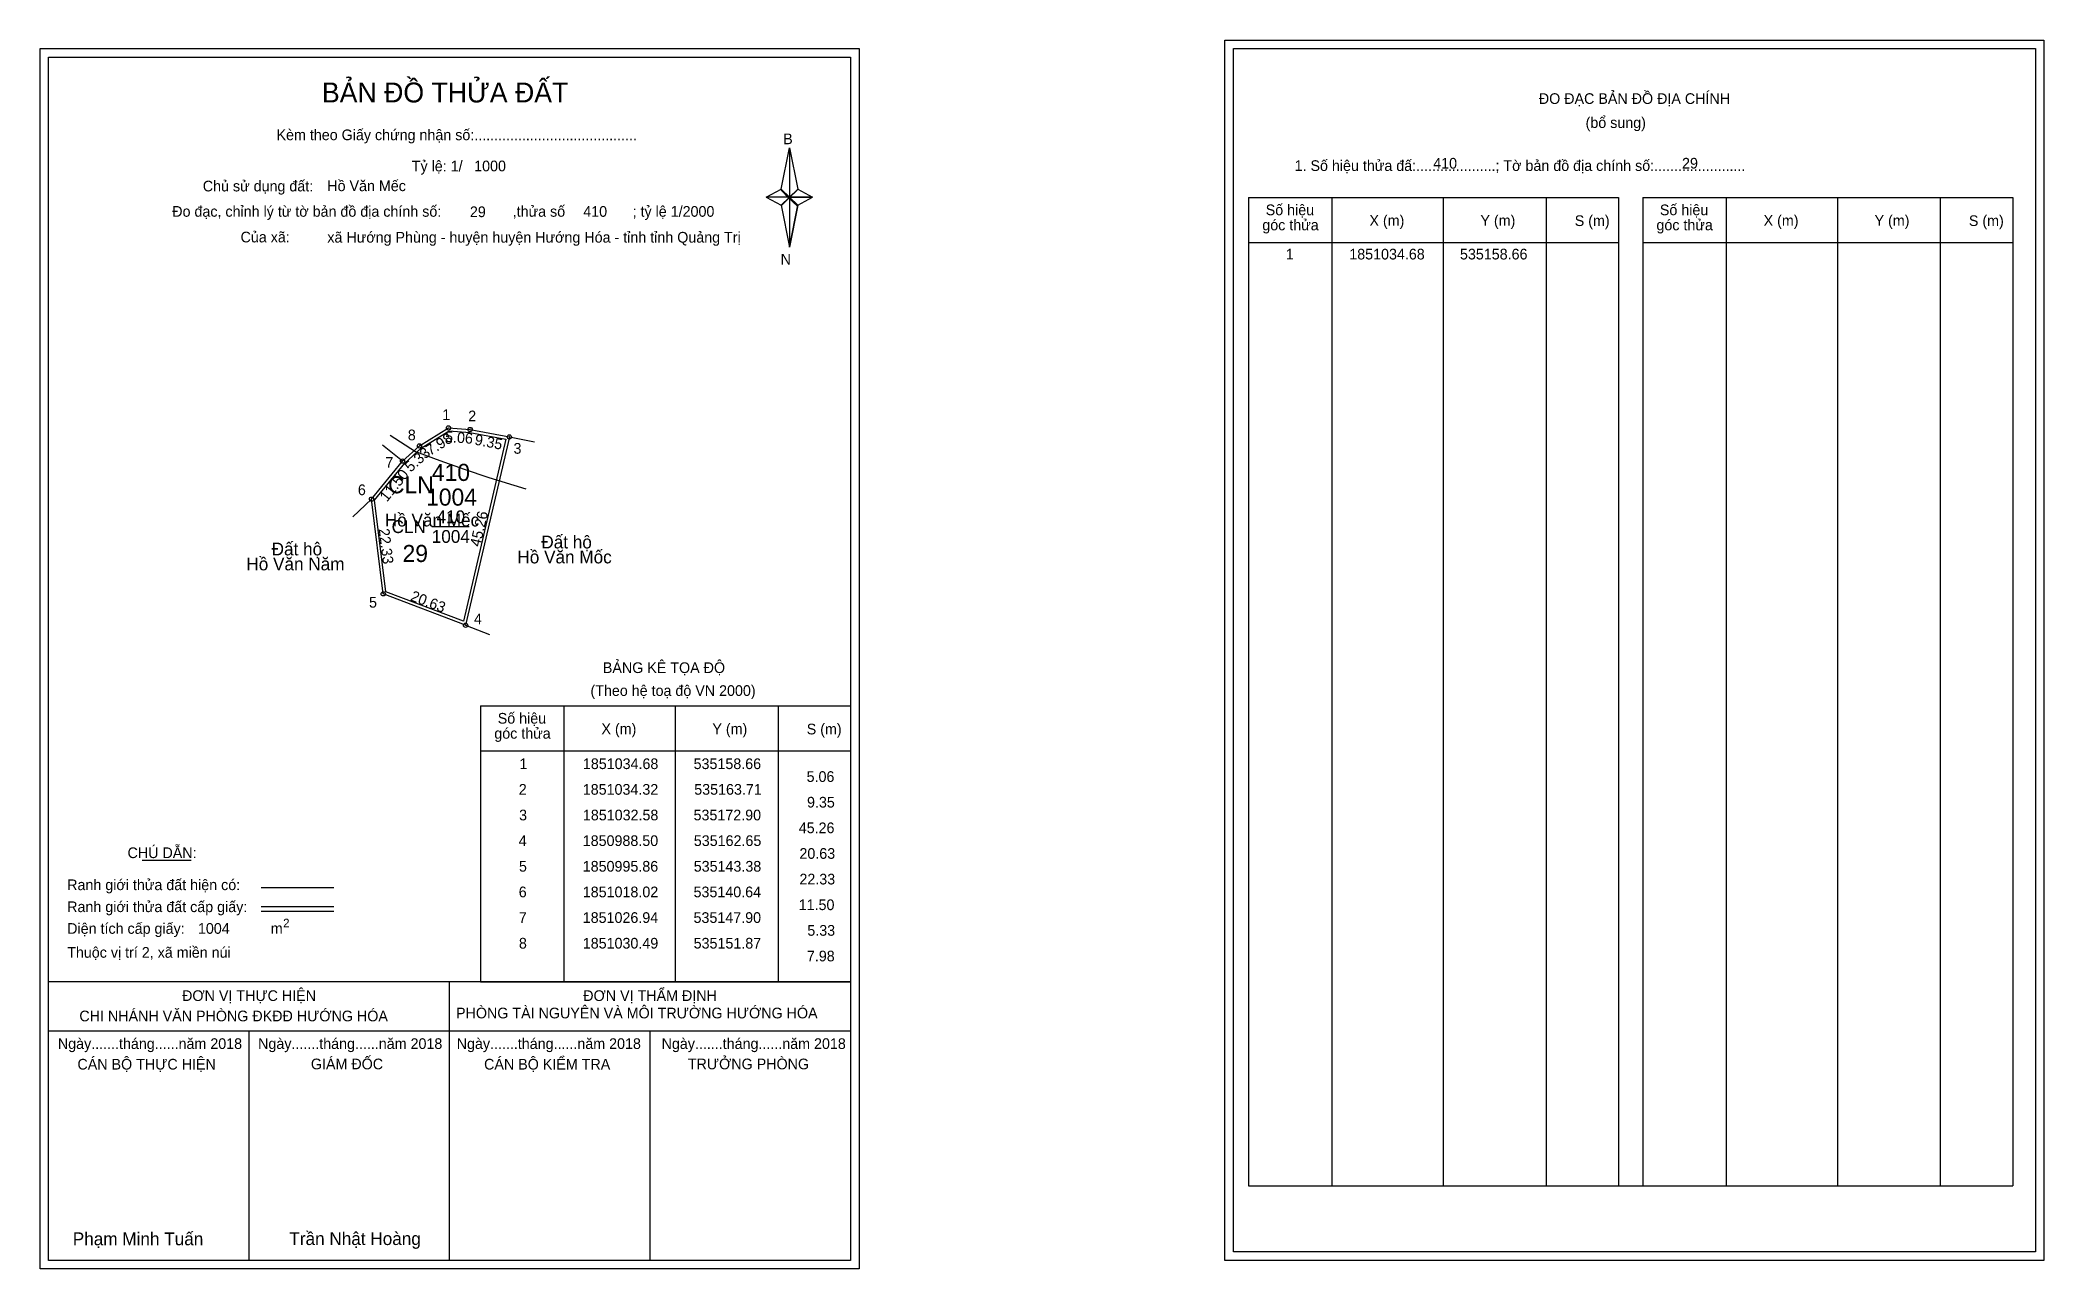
# Model space of a CAD drawing. Extents: x 535063 to 535532, y 1850838 to 1851125.
import ezdxf

# ---------------------------------------------------------------- set-up
doc = ezdxf.new("R2010")
doc.units = 0
for name, color, linetype in [('Level 1', 7, 'Continuous'), ('Level 10', 7, 'Continuous'), ('Level 11', 7, 'Continuous'), ('Level 12', 7, 'Continuous'), ('Level 13', 7, 'Continuous'), ('Level 2', 7, 'Continuous'), ('Level 27', 7, 'Continuous'), ('Level 3', 7, 'Continuous'), ('Level 36', 7, 'Continuous'), ('Level 4', 7, 'Continuous'), ('Level 49', 7, 'Continuous'), ('Level 5', 7, 'Continuous'), ('Level 53', 7, 'Continuous'), ('Level 55', 7, 'Continuous'), ('Level 6', 7, 'Continuous'), ('Level 63', 7, 'Continuous'), ('Level 7', 7, 'Continuous'), ('Level 9', 7, 'Continuous')]:
    doc.layers.add(name, color=color, linetype=linetype)

msp = doc.modelspace()

# ---------------------------------------------------------------- linework, layer by layer
at = {"layer": 'Level 1'}
for p, q in [((535065.07, 1851121.45), (535065.07, 1851121.45)), ((535342.39, 1851123.45), (535342.39, 1851123.45)), ((535236.49, 1851090.57), (535238.46, 1851100.21)), ((535238.46, 1851100.21), (535238.46, 1851088.69)), ((535238.46, 1851100.21), (535240.42, 1851090.57)), ((535233.04, 1851088.69), (535236.49, 1851090.57)), ((535236.49, 1851090.57), (535238.46, 1851088.69)), ((535238.31, 1851088.47), (535236.49, 1851090.35)), ((535238.46, 1851088.69), (535236.49, 1851086.85)), ((535238.31, 1851088.47), (535236.49, 1851086.63)), ((535236.49, 1851086.63), (535238.31, 1851088.47)), ((535240.28, 1851090.35), (535238.31, 1851088.47)), ((535238.31, 1851088.47), (535240.28, 1851090.35)), ((535240.28, 1851086.63), (535238.31, 1851088.47)), ((535240.42, 1851090.57), (535238.46, 1851088.69)), ((535238.46, 1851088.69), (535238.46, 1851076.99)), ((535238.46, 1851088.69), (535243.87, 1851088.69)), ((535238.46, 1851088.69), (535240.42, 1851086.85)), ((535240.42, 1851086.85), (535243.87, 1851088.69)), ((535345.92, 1851088.6), (535432.52, 1851088.6)), ((535365.51, 1850857.33), (535365.51, 1851088.6)), ((535391.58, 1850857.33), (535391.58, 1851088.6)), ((535415.56, 1851088.6), (535415.56, 1850857.33)), ((535432.52, 1851088.6), (535432.52, 1850857.33)), ((535438.18, 1851088.6), (535524.78, 1851088.6)), ((535457.77, 1850857.33), (535457.77, 1851088.6)), ((535483.84, 1850857.33), (535483.84, 1851088.6)), ((535507.81, 1851088.6), (535507.81, 1850857.33)), ((535524.78, 1851088.6), (535524.78, 1850857.33)), ((535236.49, 1851086.85), (535238.46, 1851076.99)), ((535240.42, 1851086.85), (535238.46, 1851076.99)), ((535345.92, 1851078.07), (535432.52, 1851078.07)), ((535438.18, 1851078.07), (535524.78, 1851078.07)), ((535166.16, 1850969.63), (535252.76, 1850969.63)), ((535185.75, 1850905.1), (535185.75, 1850969.63)), ((535211.82, 1850905.1), (535211.82, 1850969.63)), ((535235.79, 1850969.63), (535235.79, 1850905.1)), ((535166.16, 1850959.1), (535252.76, 1850959.1)), ((535086.98, 1850933.52), (535098.39, 1850933.52)), ((535114.85, 1850927.11), (535131.86, 1850927.11)), ((535114.85, 1850922.67), (535131.86, 1850922.67)), ((535114.85, 1850921.57), (535131.86, 1850921.57)), ((535171.89, 1850905.1), (535065.06, 1850905.1)), ((535252.76, 1850905.1), (535147.92, 1850905.1)), ((535158.91, 1850839.88), (535158.91, 1850905.1)), ((535166.16, 1850905.1), (535252.76, 1850905.1)), ((535252.76, 1850893.55), (535065.06, 1850893.55)), ((535111.99, 1850839.88), (535111.99, 1850893.55)), ((535205.84, 1850839.88), (535205.84, 1850893.55)), ((535345.92, 1850857.33), (535524.78, 1850857.33)), ((535252.76, 1850839.88), (535252.76, 1850839.88)), ((535530.09, 1850841.88), (535530.09, 1850841.88))]:
    msp.add_line(p, q, dxfattribs=at)
for points in [[(535236.49, 1851090.57), (535238.46, 1851100.21), (535238.46, 1851088.69)], [(535233.04, 1851088.69), (535236.49, 1851086.85), (535238.46, 1851088.69)], [(535238.46, 1851088.69), (535240.42, 1851090.57), (535243.87, 1851088.69)], [(535238.46, 1851088.69), (535238.46, 1851076.99), (535240.42, 1851086.85)]]:
    msp.add_lwpolyline(points, close=True, dxfattribs=at)
at = {"layer": 'Level 10'}
for p, q in [((535147.9, 1851026.94), (535151.87, 1851030.49)), ((535162.65, 1850988.5), (535143.38, 1850995.86))]:
    msp.add_line(p, q, dxfattribs=at)
for points in [[(535140.64, 1851018.02), (535147.9, 1851026.94), (535151.87, 1851030.49), (535158.66, 1851034.68), (535163.71, 1851034.32), (535172.9, 1851032.58), (535162.65, 1850988.5), (535143.38, 1850995.86)], [(535141.37, 1851017.81), (535148.41, 1851026.46), (535152.29, 1851029.93), (535158.84, 1851033.97), (535163.62, 1851033.62), (535172.05, 1851032.03), (535162.15, 1850989.44), (535144.02, 1850996.36)]]:
    msp.add_lwpolyline(points, close=True, dxfattribs=at)
at = {"layer": 'Level 11'}
for centre in [(535158.66, 1851034.68), (535163.71, 1851034.32), (535172.9, 1851032.58), (535147.9, 1851026.94), (535151.87, 1851030.49), (535140.64, 1851018.02), (535140.64, 1851018.02), (535143.38, 1850995.86), (535162.65, 1850988.5)]:
    msp.add_circle(centre, 0.5, dxfattribs=at)
at = {"layer": 'Level 12'}
for p, q in [((535144.98, 1851032.99), (535150.94, 1851029.16)), ((535150.94, 1851029.16), (535156.61, 1851027.05)), ((535156.61, 1851027.05), (535162.35, 1851025.03)), ((535162.35, 1851025.03), (535168.14, 1851023.11)), ((535168.14, 1851023.11), (535173.97, 1851021.29)), ((535173.97, 1851021.29), (535176.76, 1851020.47))]:
    msp.add_line(p, q, dxfattribs=at)
at = {"layer": 'Level 27'}
for p, q in [((535172.9, 1851032.58), (535178.8, 1851031.46)), ((535147.9, 1851026.94), (535143.21, 1851030.68)), ((535140.64, 1851018.02), (535136.27, 1851013.91)), ((535162.65, 1850988.5), (535168.25, 1850986.36))]:
    msp.add_line(p, q, dxfattribs=at)
at = {"layer": 'Level 3'}
for p, q in [((535345.92, 1851088.6), (535345.92, 1850857.33)), ((535438.18, 1851088.6), (535438.18, 1850857.33)), ((535166.16, 1850969.63), (535166.16, 1850905.1))]:
    msp.add_line(p, q, dxfattribs=at)
at = {"layer": 'Level 63'}
for points in [[(535063.06, 1851123.45), (535254.76, 1851123.45), (535254.76, 1850837.88), (535063.06, 1850837.88)], [(535065.06, 1851121.45), (535252.76, 1851121.45), (535252.76, 1850839.88), (535065.06, 1850839.88)], [(535340.39, 1851125.45), (535532.09, 1851125.45), (535532.09, 1850839.88), (535340.39, 1850839.88)], [(535342.39, 1851123.45), (535530.09, 1851123.45), (535530.09, 1850841.88), (535342.39, 1850841.88)]]:
    msp.add_lwpolyline(points, close=True, dxfattribs=at)
at = {"layer": 'Level 9'}
msp.add_line((535154.73, 1851011.59), (535163.46, 1851011.59), dxfattribs=at)

# ---------------------------------------------------------------- texts
at = {"layer": 'Level 1'}
for s, height, p in [('BẢN ĐỒ THỬA ĐẤT', 4.6657, (535129.03, 1851110.86)), ('ĐO ĐẠC BẢN ĐỒ ĐỊA CHÍNH', 2.5, (535413.87, 1851110.51)), ('(bổ sung)', 2.5, (535424.81, 1851104.89)), ('Kèm theo Giấy chứng nhận số:.........................................', 2.5, (535118.41, 1851102.03)), ('B', 2.5, (535237, 1851101.09)), ('1. Số hiệu thửa đấ:....................; Tờ bản đồ địa chính số:.......................', 2.5, (535356.7, 1851094.83)), ('Chủ sử dụng đất:', 2.5, (535101.15, 1851090.04)), ('Đo đạc, chỉnh lý từ tờ bản đồ địa chính số:                  ,thửa số                 ; tỷ lệ 1/2000', 2.5, (535094, 1851084.11)), ('góc thửa', 2.5, (535349.14, 1851080.94)), ('Số hiệu', 2.5, (535349.94, 1851084.47)), ('X (m)', 2.5, (535374.22, 1851081.99)), ('Y (m)', 2.5, (535400.2, 1851081.99)), ('S (m)', 2.5, (535422.27, 1851081.94)), ('góc thửa', 2.5, (535441.4, 1851080.94)), ('Số hiệu', 2.5, (535442.2, 1851084.47)), ('X (m)', 2.5, (535466.48, 1851081.99)), ('Y (m)', 2.5, (535492.45, 1851081.99)), ('S (m)', 2.5, (535514.53, 1851081.94)), ('Của xã:', 2.5, (535109.99, 1851078.11)), ('N', 2.5, (535236.4, 1851072.92)), ('BẢNG KÊ TỌA ĐỘ', 2.5, (535194.79, 1850977.33)), ('(Theo hệ toạ độ VN 2000)', 2.5, (535191.89, 1850971.97)), ('Số hiệu', 2.5, (535170.18, 1850965.49)), ('góc thửa', 2.5, (535169.38, 1850961.96)), ('X (m)', 2.5, (535194.46, 1850963.02)), ('Y (m)', 2.5, (535220.43, 1850963.02)), ('S (m)', 2.5, (535242.51, 1850962.97)), ('CHÚ DẪN:', 2.5, (535083.54, 1850934.02)), ('Ranh giới thửa đất hiện có:', 2.5, (535069.41, 1850926.52)), ('Ranh giới thửa đất cấp giấy:', 2.5, (535069.41, 1850921.38)), ('2', 2, (535119.97, 1850917.83)), ('Diện tích cấp giấy:', 2.5, (535069.41, 1850916.3)), ('m', 2.5, (535117.07, 1850916.32)), ('Thuộc vị trí 2, xã miền núi', 2.5, (535069.41, 1850910.7)), ('ĐƠN VỊ THỰC HIỆN', 2.5, (535096.3, 1850900.58)), ('ĐƠN VỊ THẨM ĐỊNH', 2.5, (535190.2, 1850900.58)), ('CHI NHÁNH VĂN PHÒNG ĐKĐĐ HƯỚNG HÓA', 2.5, (535072.26, 1850895.82)), ('PHÒNG TÀI NGUYÊN VÀ MÔI TRƯỜNG HƯỚNG HÓA', 2.5, (535160.43, 1850896.51)), ('Ngày.......tháng......năm 2018', 2.5, (535067.23, 1850889.35)), ('Ngày.......tháng......năm 2018', 2.5, (535114.1, 1850889.35)), ('Ngày.......tháng......năm 2018', 2.5, (535160.58, 1850889.35)), ('Ngày.......tháng......năm 2018', 2.5, (535208.54, 1850889.35)), ('CÁN BỘ THỰC HIỆN', 2.5, (535071.81, 1850884.53)), ('GIÁM ĐỐC', 2.5, (535126.45, 1850884.59)), ('CÁN BỘ KIỂM TRA', 2.5, (535166.99, 1850884.53)), ('TRƯỞNG PHÒNG', 2.5, (535214.68, 1850884.59)), ('Phạm Minh Tuấn', 3, (535070.72, 1850843.42)), ('Trần Nhật Hoàng', 3, (535121.42, 1850843.47))]:
    msp.add_text(s, height=height, dxfattribs=at).set_placement(p)
at = {"layer": 'Level 11'}
msp.add_text('Tỷ lệ: 1/', height=2.5, dxfattribs=at).set_placement((535150.07, 1851094.72))
at = {"layer": 'Level 13'}
for s, p in [('410', (535155.85, 1851012.39)), ('CLN', (535145.34, 1851010.09)), ('1004', (535154.74, 1851007.79))]:
    msp.add_text(s, height=3, dxfattribs=at).set_placement(p)
at = {"layer": 'Level 2'}
msp.add_text('Hồ Văn Mếc', height=3, dxfattribs=at).set_placement((535143.76, 1851011.63))
at = {"layer": 'Level 3'}
msp.add_text('CLN', height=4, dxfattribs=at).set_placement((535144.5, 1851019.39))
at = {"layer": 'Level 36'}
for s, p in [('Đất hộ', (535180.39, 1851006.49)), ('Hồ Văn Năm', (535111.35, 1851001.36)), ('Đất hộ', (535117.26, 1851004.86)), ('Hồ Văn Mốc', (535174.79, 1851002.99))]:
    msp.add_text(s, height=3, dxfattribs=at).set_placement(p)
at = {"layer": 'Level 4'}
msp.add_text('410', height=4, dxfattribs=at).set_placement((535154.77, 1851022.28))
at = {"layer": 'Level 49'}
for s, rotation, p in [('7.98', 31.6781, (535154.34, 1851028.14)), ('5.06', 355.9224, (535157.8, 1851031.43)), ('9.35', 349.2787, (535164.64, 1851030.79)), ('5.33', 41.8033, (535149.79, 1851024.2)), ('11.50', 50.8578, (535144.25, 1851017.23)), ('45.26', 76.9095, (535166.07, 1851006.74)), ('22.33', 277.0486, (535142.31, 1851011.01)), ('20.63', 339.0961, (535149.56, 1850994.36))]:
    msp.add_text(s, height=2.5, rotation=rotation, dxfattribs=at).set_placement(p)
at = {"layer": 'Level 5'}
msp.add_text('1004', height=4, dxfattribs=at).set_placement((535153.42, 1851016.5))
at = {"layer": 'Level 53'}
for s, p in [('1', (535354.64, 1851074.11)), ('1851034.68', (535369.5, 1851074.11)), ('535158.66', (535395.41, 1851074.11)), ('1', (535175.26, 1850954.85)), ('1851034.68', (535190.12, 1850954.85)), ('535158.66', (535216.03, 1850954.85)), ('5.06', (535242.48, 1850951.85)), ('2', (535175.11, 1850948.85)), ('1851034.32', (535190.09, 1850948.85)), ('535163.71', (535216.18, 1850948.85)), ('9.35', (535242.58, 1850945.85)), ('3', (535175.19, 1850942.85)), ('1851032.58', (535190.12, 1850942.85)), ('535172.90', (535216.02, 1850942.85)), ('4', (535175.1, 1850936.85)), ('1850988.50', (535190.08, 1850936.85)), ('535162.65', (535216.08, 1850936.85)), ('45.26', (535240.64, 1850939.85)), ('20.63', (535240.8, 1850933.85)), ('5', (535175.15, 1850930.85)), ('1850995.86', (535190.08, 1850930.85)), ('535143.38', (535216.06, 1850930.85)), ('22.33', (535240.8, 1850927.85)), ('6', (535175.1, 1850924.85)), ('1851018.02', (535190.09, 1850924.85)), ('535140.64', (535216.02, 1850924.85)), ('11.50', (535240.63, 1850921.85)), ('7', (535175.11, 1850918.85)), ('1851026.94', (535190.08, 1850918.85)), ('535147.90', (535216.02, 1850918.85)), ('8', (535175.14, 1850912.85)), ('1851030.49', (535190.09, 1850912.85)), ('535151.87', (535216.04, 1850912.85)), ('5.33', (535242.65, 1850915.85)), ('7.98', (535242.55, 1850909.85))]:
    msp.add_text(s, height=2.5, dxfattribs=at).set_placement(p)
at = {"layer": 'Level 55'}
for s, height, p in [('1', 0.4, (535158.55, 1851034.68)), ('0', 0.11, (535158.62, 1851034.57)), ('0', 0.11, (535158.62, 1851034.57)), ('2', 0.4, (535163.57, 1851034.32)), ('0', 0.11, (535163.67, 1851034.21)), ('0', 0.11, (535163.67, 1851034.21)), ('304', 0.11, (535172.78, 1851032.47)), ('304', 0.11, (535172.78, 1851032.47)), ('3', 0.4, (535172.78, 1851032.58)), ('0', 0.11, (535172.86, 1851032.47)), ('0', 0.11, (535172.86, 1851032.47)), ('8', 0.4, (535151.74, 1851030.49)), ('0', 0.11, (535151.83, 1851030.38)), ('0', 0.11, (535151.83, 1851030.38)), ('7', 0.4, (535147.77, 1851026.94)), ('0', 0.11, (535147.86, 1851026.83)), ('0', 0.11, (535147.86, 1851026.83)), ('0', 0.11, (535147.86, 1851026.83)), ('6', 0.4, (535140.5, 1851018.02)), ('11', 0.11, (535140.57, 1851017.91)), ('0', 0.11, (535140.6, 1851017.91)), ('5', 0.4, (535143.25, 1850995.86)), ('11', 0.11, (535143.31, 1850995.75)), ('4', 0.4, (535162.51, 1850988.5)), ('304', 0.11, (535162.53, 1850988.39)), ('304', 0.11, (535162.53, 1850988.39)), ('11', 0.11, (535162.58, 1850988.39))]:
    msp.add_text(s, height=height, dxfattribs=at).set_placement(p)
at = {"layer": 'Level 6'}
for s, p in [('410', (535389.15, 1851095.37)), ('29', (535447.39, 1851095.39)), ('1000', (535164.67, 1851094.74)), ('Hồ Văn Mếc', (535130.29, 1851090.1)), ('29', (535163.67, 1851084.02)), ('410', (535190.21, 1851084.1)), ('xã Hướng Phùng - huyện huyện Hướng Hóa - tỉnh tỉnh Quảng Trị', (535130.3, 1851078.06)), ('1004', (535100.01, 1850916.31))]:
    msp.add_text(s, height=2.5, dxfattribs=at).set_placement(p)
at = {"layer": 'Level 7'}
msp.add_text('29', height=4, dxfattribs=at).set_placement((535147.91, 1851003.31))
at = {"layer": 'Level 9'}
for s, p in [('1', (535157.2, 1851036.54)), ('2', (535163.28, 1851036.24)), ('8', (535149.14, 1851031.8)), ('7', (535143.88, 1851025.35)), ('3', (535173.88, 1851028.65)), ('6', (535137.45, 1851018.95)), ('5', (535140.06, 1850992.64)), ('4', (535164.62, 1850988.75))]:
    msp.add_text(s, height=2.5, dxfattribs=at).set_placement(p)

doc.saveas('drawing.dxf')
